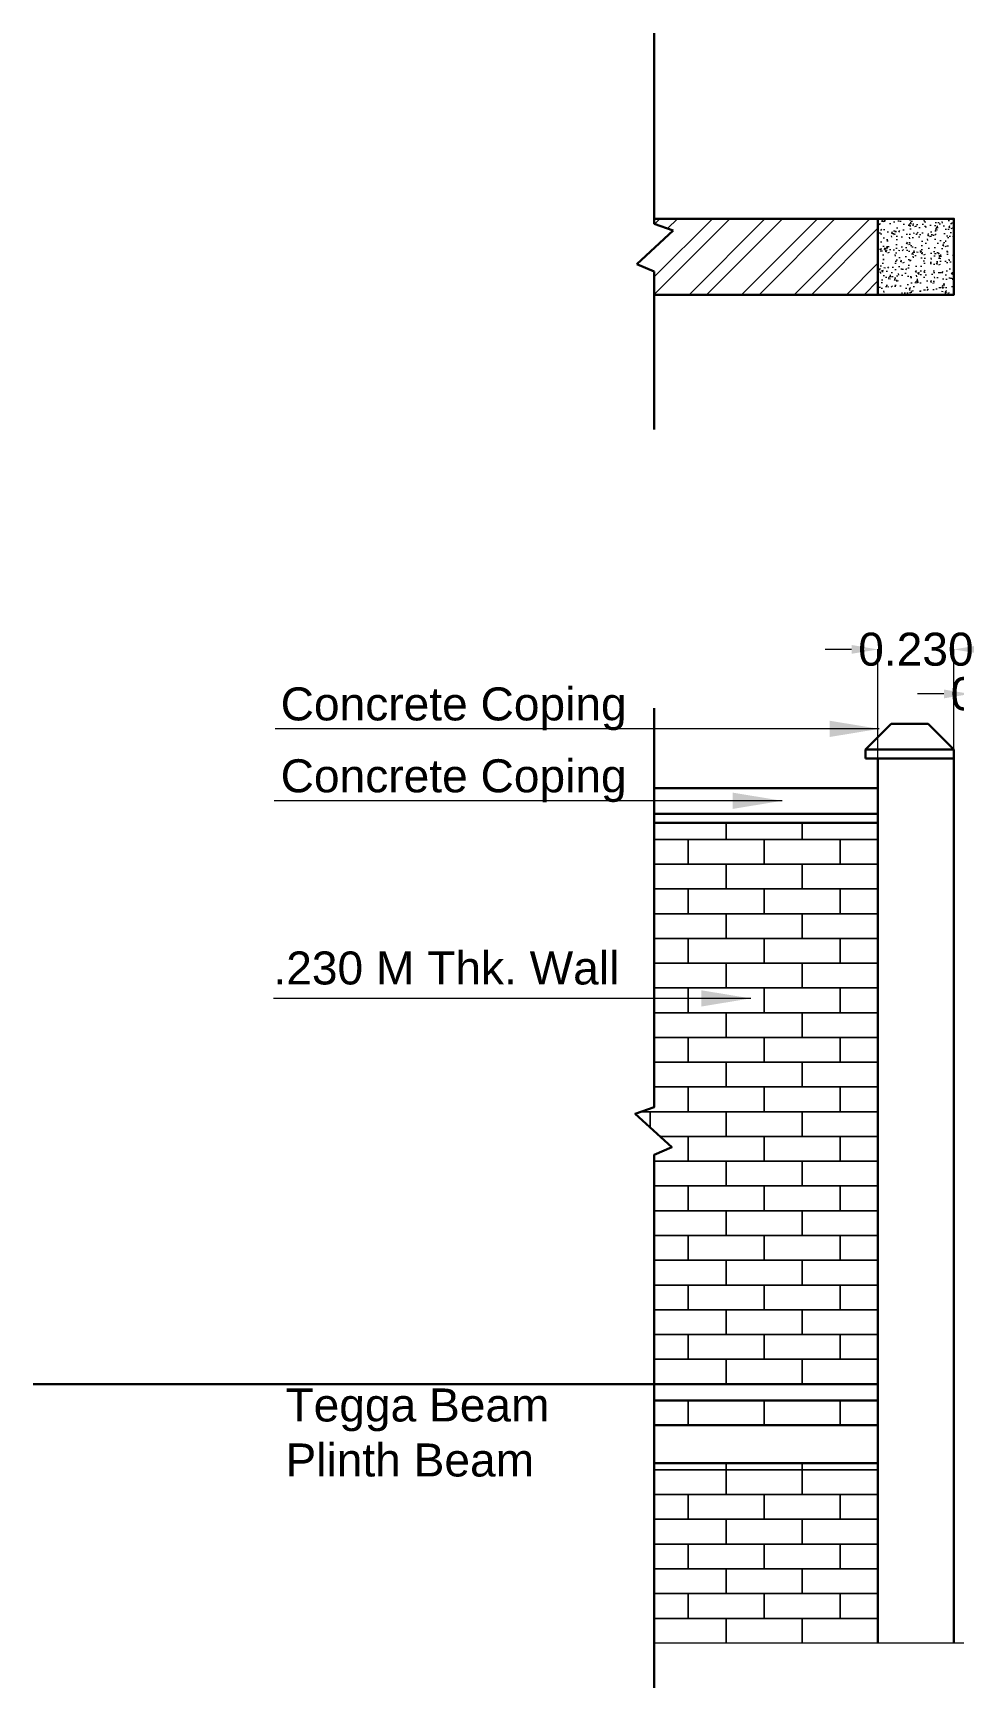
# Model space of a CAD drawing. Header units: millimetres. Extents: x 3614 to 12428, y -844 to 6844.
# Drawn here: x 5689.95 to 5692.74, y -789.63 to -784.62 of the extents above; entities that cross this region are included whole.
import ezdxf

# ---------------------------------------------------------------- set-up
doc = ezdxf.new("R2010")
doc.units = ezdxf.units.MM
doc.header["$LTSCALE"] = 40
doc.header["$MEASUREMENT"] = 0
doc.header["$PDMODE"] = 32
doc.header["$PDSIZE"] = 0.02
doc.layers.get('Defpoints').update_dxf_attribs({"linetype": 'CONTINUOUS', "lineweight": 20})
for name, color, linetype, lineweight in [('brick Hatch', 30, 'CONTINUOUS', 13), ('Col-Hatch', 254, 'CONTINUOUS', 13), ('Dim', 220, 'CONTINUOUS', 15), ('TEXT', 7, 'CONTINUOUS', 20), ('Wall', 7, 'CONTINUOUS', 30), ('Window-Wall', 7, 'CONTINUOUS', 18)]:
    doc.layers.add(name, color=color, linetype=linetype, lineweight=lineweight)
doc.styles.add('DIM', font='arial.ttf')
doc.styles.get("Standard").update_dxf_attribs({"font": 'txt.shx', "height": 0.03937})
doc.styles.add('Tabrej', font='GOTHIC.TTF')
doc.dimstyles.new('DIMEN', dxfattribs={"dimtxt": 0.2, "dimasz": 0.25, "dimexe": 0.18, "dimexo": 0.0625, "dimgap": 0.09, "dimtad": 0, "dimdec": 3, "dimzin": 0, "dimdsep": 46, "dimtxsty": 'Tabrej', "dimcen": 0, "dimclrd": 256, "dimclre": 256, "dimclrt": 7, "dimadec": 0, "dimazin": 0, "dimtfac": 1, "dimtdec": 3, "dimtofl": 0, "dimtmove": 0, "dimatfit": 1, "dimfxl": 0, "dimtolj": 1, "dimtzin": 0, "dimlwd": -1, "dimlwe": -1, "dimarcsym": 0})
doc.dimstyles.new('Tabrej', dxfattribs={"dimtxt": 0.5, "dimasz": 0.45, "dimexe": 0.18, "dimexo": 0.0625, "dimgap": 0.09, "dimtad": 0, "dimdec": 3, "dimzin": 0, "dimdsep": 46, "dimtxsty": 'Tabrej', "dimcen": 0, "dimclrd": 256, "dimclre": 256, "dimclrt": 7, "dimaunit": 1, "dimadec": 3, "dimazin": 0, "dimtfac": 1, "dimtdec": 3, "dimtofl": 0, "dimtmove": 0, "dimatfit": 3, "dimfxl": 0, "dimtolj": 1, "dimtzin": 0, "dimlwd": -1, "dimlwe": -1, "dimarcsym": 0})

# ---------------------------------------------------------------- blocks, each defined once
blk = doc.blocks.new('*D397')
at = {"layer": 'Defpoints', "color": 0, "ltscale": 0.05, "transparency": 16777216}
for p in [(5693.019, -786.6217), (5692.789, -786.9076), (5693.019, -786.9076)]:
    blk.add_point(p, dxfattribs=at)
at = {"layer": 'Dim', "ltscale": 0.05, "transparency": 16777216}
for p, q in [((5692.709, -786.6217), (5692.629, -786.6217)), ((5692.789, -786.9066), (5692.789, -786.6207)), ((5693.019, -786.9066), (5693.019, -786.6207)), ((5693.099, -786.6217), (5693.179, -786.6217))]:
    blk.add_line(p, q, dxfattribs=at)
for points in [[(5692.709, -786.6084), (5692.709, -786.635), (5692.789, -786.6217)], [(5693.099, -786.6084), (5693.099, -786.635), (5693.019, -786.6217)]]:
    blk.add_solid(points, dxfattribs=at)
at = {"layer": 'Dim', "color": 7, "ltscale": 0.05, "transparency": 16777216, "insert": (5692.904, -786.6217), "char_height": 0.1, "attachment_point": 5, "style": 'DIM'}
blk.add_mtext('\\A1;0.230', dxfattribs=at)
blk = doc.blocks.new('*D398')
at = {"layer": 'Defpoints', "color": 0, "ltscale": 0.05, "transparency": 16777216}
for p in [(5692.739, -786.4868), (5692.509, -786.9076), (5692.739, -786.9076)]:
    blk.add_point(p, dxfattribs=at)
at = {"layer": 'Dim', "ltscale": 0.05, "transparency": 16777216}
for p, q in [((5692.429, -786.4868), (5692.349, -786.4868)), ((5692.509, -786.9066), (5692.509, -786.4858)), ((5692.739, -786.9066), (5692.739, -786.4858)), ((5692.819, -786.4868), (5692.899, -786.4868))]:
    blk.add_line(p, q, dxfattribs=at)
for points in [[(5692.429, -786.4734), (5692.429, -786.5001), (5692.509, -786.4868)], [(5692.819, -786.4734), (5692.819, -786.5001), (5692.739, -786.4868)]]:
    blk.add_solid(points, dxfattribs=at)
at = {"layer": 'Dim', "color": 7, "ltscale": 0.05, "transparency": 16777216, "insert": (5692.624, -786.4868), "char_height": 0.1, "attachment_point": 5, "style": 'DIM'}
blk.add_mtext('\\A1;0.230', dxfattribs=at)

msp = doc.modelspace()

# ---------------------------------------------------------------- hatches: boundary and pattern name
at = {"layer": 'brick Hatch'}
h = msp.add_hatch(dxfattribs=at)
h.set_pattern_fill('ANSI32', color=256, scale=0.3, style=0)
h.set_pattern_definition([(45, (4913.36585, -288.16767), (-0.079549513, 0.079549513), []), (45, (4913.41888, -288.16767), (-0.079549513, 0.079549513), [])])
h.paths.add_polyline_path([(5690.8003, -785.4951), (5690.8003, -785.0867), (5691.0285, -785.0867), (5691.0285, -785.4951)], flags=9)
h.paths.add_polyline_path([(5691.8312, -785.1972), (5691.8886, -785.2176), (5691.8312, -785.2704), (5691.8312, -785.412), (5692.509, -785.412), (5692.509, -785.182), (5691.8312, -785.182)])
at = {"layer": 'Col-Hatch'}
h = msp.add_hatch(dxfattribs=at)
h.set_pattern_fill('AR-CONC', color=256, scale=0.0003, style=0)
h.set_pattern_definition([(50, (3226.180857, 828.404734), (0.0546554007, -0.00478172566), [0.005715, -0.062865]), (355, (3226.18086, 828.404734), (-0.0105728478, 0.0573169929), [0.004572, -0.050292]), (100.451, (3226.18541, 828.404335), (0.0440827505, 0.05253500635), [0.004857, -0.053427]), (46.1842, (3226.18086, 828.419974), (0.0813237123, -0.0126126984), [0.0085725, -0.0942975]), (96.6356, (3226.187634, 828.41892), (0.0712212703, 0.0742276668), [0.0072855, -0.0801405]), (351.184, (3226.18086, 828.41997), (0.0712213818, 0.0742275354), [0.006858, -0.075438]), (21, (3226.188477, 828.416164), (0.04548446395, -0.03067965556), [0.005715, -0.062865]), (326, (3226.18848, 828.416164), (0.0185406085, 0.0552563898), [0.004572, -0.050292]), (71.4514, (3226.19227, 828.413607), (0.0640249472, 0.0245768573), [0.004857, -0.053427]), (37.5, (3226.180857, 828.404734), (0.00092658098, 0.02536651166), [0, -0.0496824, 0, -0.051054, 0, -0.0504825]), (7.5, (3226.180857, 828.404734), (0.02004589875, 0.03005417245), [0, -0.0291084, 0, -0.0485394, 0, -0.0192405]), (327.5, (3226.163865, 828.404734), (0.04067717855, -0.0017186232), [0, -0.01905, 0, -0.059436, 0, -0.078867]), (317.5, (3226.156245, 828.404734), (0.0444387544, 0.0076279473), [0, -0.024765, 0, -0.0394716, 0, -0.056007])])
h.paths.add_polyline_path([(5692.509, -785.182), (5692.509, -785.412), (5692.739, -785.412), (5692.739, -785.182)])

# ---------------------------------------------------------------- linework, layer by layer
at = {"layer": 'brick Hatch'}
msp.add_line((5691.8312, -788.7126), (5692.509, -788.7126), dxfattribs=at)
for points in [[(5692.049, -787.0126), (5692.049, -787.0626), (5691.8312, -787.0626)], [(5692.279, -787.0126), (5692.279, -787.0626), (5692.049, -787.0626), (5692.049, -787.0126)], [(5692.509, -787.0126), (5692.509, -787.0626), (5692.279, -787.0626), (5692.279, -787.0126)], [(5691.8312, -787.0626), (5691.934, -787.0626), (5691.934, -787.1376), (5691.8312, -787.1376)], [(5692.509, -787.1376), (5692.394, -787.1376), (5692.394, -787.0626), (5692.509, -787.0626)], [(5691.8312, -787.1376), (5692.049, -787.1376), (5692.049, -787.2126), (5691.8312, -787.2126)], [(5691.8312, -787.2126), (5691.934, -787.2126), (5691.934, -787.2876), (5691.8312, -787.2876)], [(5692.509, -787.2876), (5692.394, -787.2876), (5692.394, -787.2126), (5692.509, -787.2126)], [(5691.8312, -787.2876), (5692.049, -787.2876), (5692.049, -787.3626), (5691.8312, -787.3626)], [(5691.8312, -787.3626), (5691.934, -787.3626), (5691.934, -787.4376), (5691.8312, -787.4376)], [(5692.509, -787.4376), (5692.394, -787.4376), (5692.394, -787.3626), (5692.509, -787.3626)], [(5691.8312, -787.4376), (5692.049, -787.4376), (5692.049, -787.5126), (5691.8312, -787.5126)], [(5691.8312, -787.5126), (5691.934, -787.5126), (5691.934, -787.5876), (5691.8312, -787.5876)], [(5692.509, -787.5876), (5692.394, -787.5876), (5692.394, -787.5126), (5692.509, -787.5126)], [(5691.8312, -787.5876), (5692.049, -787.5876), (5692.049, -787.6626), (5691.8312, -787.6626)], [(5691.8312, -787.6626), (5691.934, -787.6626), (5691.934, -787.7376), (5691.8312, -787.7376)], [(5692.509, -787.7376), (5692.394, -787.7376), (5692.394, -787.6626), (5692.509, -787.6626)], [(5691.8312, -787.7376), (5692.049, -787.7376), (5692.049, -787.8126), (5691.8312, -787.8126)], [(5691.8312, -787.8126), (5691.934, -787.8126), (5691.934, -787.8876), (5691.7908, -787.8876)], [(5692.509, -787.8876), (5692.394, -787.8876), (5692.394, -787.8126), (5692.509, -787.8126)], [(5691.7908, -787.8876), (5691.819, -787.8876), (5691.819, -787.9353)], [(5691.819, -787.9353), (5691.819, -787.8876), (5692.049, -787.8876), (5692.049, -787.9626), (5691.8487, -787.9626)], [(5691.8487, -787.9626), (5691.934, -787.9626), (5691.934, -788.0376), (5691.8312, -788.0376)], [(5692.509, -788.0376), (5692.394, -788.0376), (5692.394, -787.9626), (5692.509, -787.9626)], [(5691.8312, -788.0376), (5692.049, -788.0376), (5692.049, -788.1126), (5691.8312, -788.1126)], [(5691.8312, -788.1126), (5691.934, -788.1126), (5691.934, -788.1876), (5691.8312, -788.1876)], [(5692.509, -788.1876), (5692.394, -788.1876), (5692.394, -788.1126), (5692.509, -788.1126)], [(5691.8312, -788.1876), (5692.049, -788.1876), (5692.049, -788.2626), (5691.8312, -788.2626)], [(5691.8312, -788.2626), (5691.934, -788.2626), (5691.934, -788.3376), (5691.8312, -788.3376)], [(5692.509, -788.3376), (5692.394, -788.3376), (5692.394, -788.2626), (5692.509, -788.2626)], [(5691.8312, -788.3376), (5692.049, -788.3376), (5692.049, -788.4126), (5691.8312, -788.4126)], [(5691.8312, -788.4126), (5691.934, -788.4126), (5691.934, -788.4876), (5691.8312, -788.4876)], [(5692.509, -788.4876), (5692.394, -788.4876), (5692.394, -788.4126), (5692.509, -788.4126)], [(5691.8312, -788.4876), (5692.049, -788.4876), (5692.049, -788.5626), (5691.8312, -788.5626)], [(5691.8312, -788.5626), (5691.934, -788.5626), (5691.934, -788.6376), (5691.8312, -788.6376)], [(5692.509, -788.6376), (5692.394, -788.6376), (5692.394, -788.5626), (5692.509, -788.5626)], [(5691.8312, -788.6376), (5692.049, -788.6376), (5692.049, -788.7126), (5691.8312, -788.7126)], [(5691.8312, -788.7626), (5691.934, -788.7626), (5691.934, -788.8376), (5691.8312, -788.8376)], [(5692.509, -788.8376), (5692.394, -788.8376), (5692.394, -788.7626), (5692.509, -788.7626)], [(5692.049, -788.9526), (5692.049, -788.9726), (5691.8312, -788.9726)], [(5692.279, -788.9526), (5692.279, -788.9726), (5692.049, -788.9726), (5692.049, -788.9526)], [(5692.509, -788.9526), (5692.509, -788.9726), (5692.279, -788.9726), (5692.279, -788.9526)], [(5691.8312, -788.9726), (5692.049, -788.9726), (5692.049, -789.0476), (5691.8312, -789.0476)], [(5691.8312, -789.0476), (5691.934, -789.0476), (5691.934, -789.1226), (5691.8312, -789.1226)], [(5692.509, -789.1226), (5692.394, -789.1226), (5692.394, -789.0476), (5692.509, -789.0476)], [(5691.8312, -789.1226), (5692.049, -789.1226), (5692.049, -789.1976), (5691.8312, -789.1976)], [(5691.8312, -789.1976), (5691.934, -789.1976), (5691.934, -789.2726), (5691.8312, -789.2726)], [(5692.509, -789.2726), (5692.394, -789.2726), (5692.394, -789.1976), (5692.509, -789.1976)], [(5691.8312, -789.2726), (5692.049, -789.2726), (5692.049, -789.3476), (5691.8312, -789.3476)], [(5691.8312, -789.3476), (5691.934, -789.3476), (5691.934, -789.4226), (5691.8312, -789.4226)], [(5692.509, -789.4226), (5692.394, -789.4226), (5692.394, -789.3476), (5692.509, -789.3476)], [(5691.8312, -789.4226), (5692.049, -789.4226), (5692.049, -789.4976), (5691.8312, -789.4976)]]:
    msp.add_lwpolyline(points, dxfattribs=at)
for points in [[(5691.934, -787.0626), (5692.164, -787.0626), (5692.164, -787.1376), (5691.934, -787.1376)], [(5692.164, -787.0626), (5692.394, -787.0626), (5692.394, -787.1376), (5692.164, -787.1376)], [(5692.049, -787.1376), (5692.279, -787.1376), (5692.279, -787.2126), (5692.049, -787.2126)], [(5692.279, -787.1376), (5692.509, -787.1376), (5692.509, -787.2126), (5692.279, -787.2126)], [(5691.934, -787.2126), (5692.164, -787.2126), (5692.164, -787.2876), (5691.934, -787.2876)], [(5692.164, -787.2126), (5692.394, -787.2126), (5692.394, -787.2876), (5692.164, -787.2876)], [(5692.049, -787.2876), (5692.279, -787.2876), (5692.279, -787.3626), (5692.049, -787.3626)], [(5692.279, -787.2876), (5692.509, -787.2876), (5692.509, -787.3626), (5692.279, -787.3626)], [(5691.934, -787.3626), (5692.164, -787.3626), (5692.164, -787.4376), (5691.934, -787.4376)], [(5692.164, -787.3626), (5692.394, -787.3626), (5692.394, -787.4376), (5692.164, -787.4376)], [(5692.049, -787.4376), (5692.279, -787.4376), (5692.279, -787.5126), (5692.049, -787.5126)], [(5692.279, -787.4376), (5692.509, -787.4376), (5692.509, -787.5126), (5692.279, -787.5126)], [(5691.934, -787.5126), (5692.164, -787.5126), (5692.164, -787.5876), (5691.934, -787.5876)], [(5692.164, -787.5126), (5692.394, -787.5126), (5692.394, -787.5876), (5692.164, -787.5876)], [(5692.049, -787.5876), (5692.279, -787.5876), (5692.279, -787.6626), (5692.049, -787.6626)], [(5692.279, -787.5876), (5692.509, -787.5876), (5692.509, -787.6626), (5692.279, -787.6626)], [(5691.934, -787.6626), (5692.164, -787.6626), (5692.164, -787.7376), (5691.934, -787.7376)], [(5692.164, -787.6626), (5692.394, -787.6626), (5692.394, -787.7376), (5692.164, -787.7376)], [(5692.049, -787.7376), (5692.279, -787.7376), (5692.279, -787.8126), (5692.049, -787.8126)], [(5692.279, -787.7376), (5692.509, -787.7376), (5692.509, -787.8126), (5692.279, -787.8126)], [(5691.934, -787.8126), (5692.164, -787.8126), (5692.164, -787.8876), (5691.934, -787.8876)], [(5692.164, -787.8126), (5692.394, -787.8126), (5692.394, -787.8876), (5692.164, -787.8876)], [(5692.049, -787.8876), (5692.279, -787.8876), (5692.279, -787.9626), (5692.049, -787.9626)], [(5692.279, -787.8876), (5692.509, -787.8876), (5692.509, -787.9626), (5692.279, -787.9626)], [(5691.934, -787.9626), (5692.164, -787.9626), (5692.164, -788.0376), (5691.934, -788.0376)], [(5692.164, -787.9626), (5692.394, -787.9626), (5692.394, -788.0376), (5692.164, -788.0376)], [(5692.049, -788.0376), (5692.279, -788.0376), (5692.279, -788.1126), (5692.049, -788.1126)], [(5692.279, -788.0376), (5692.509, -788.0376), (5692.509, -788.1126), (5692.279, -788.1126)], [(5691.934, -788.1126), (5692.164, -788.1126), (5692.164, -788.1876), (5691.934, -788.1876)], [(5692.164, -788.1126), (5692.394, -788.1126), (5692.394, -788.1876), (5692.164, -788.1876)], [(5692.049, -788.1876), (5692.279, -788.1876), (5692.279, -788.2626), (5692.049, -788.2626)], [(5692.279, -788.1876), (5692.509, -788.1876), (5692.509, -788.2626), (5692.279, -788.2626)], [(5691.934, -788.2626), (5692.164, -788.2626), (5692.164, -788.3376), (5691.934, -788.3376)], [(5692.164, -788.2626), (5692.394, -788.2626), (5692.394, -788.3376), (5692.164, -788.3376)], [(5692.049, -788.3376), (5692.279, -788.3376), (5692.279, -788.4126), (5692.049, -788.4126)], [(5692.279, -788.3376), (5692.509, -788.3376), (5692.509, -788.4126), (5692.279, -788.4126)], [(5691.934, -788.4126), (5692.164, -788.4126), (5692.164, -788.4876), (5691.934, -788.4876)], [(5692.164, -788.4126), (5692.394, -788.4126), (5692.394, -788.4876), (5692.164, -788.4876)], [(5692.049, -788.4876), (5692.279, -788.4876), (5692.279, -788.5626), (5692.049, -788.5626)], [(5692.279, -788.4876), (5692.509, -788.4876), (5692.509, -788.5626), (5692.279, -788.5626)], [(5691.934, -788.5626), (5692.164, -788.5626), (5692.164, -788.6376), (5691.934, -788.6376)], [(5692.164, -788.5626), (5692.394, -788.5626), (5692.394, -788.6376), (5692.164, -788.6376)], [(5692.049, -788.6376), (5692.279, -788.6376), (5692.279, -788.7126), (5692.049, -788.7126)], [(5692.279, -788.6376), (5692.509, -788.6376), (5692.509, -788.7126), (5692.279, -788.7126)], [(5691.934, -788.7626), (5692.164, -788.7626), (5692.164, -788.8376), (5691.934, -788.8376)], [(5692.164, -788.7626), (5692.394, -788.7626), (5692.394, -788.8376), (5692.164, -788.8376)], [(5692.049, -788.9726), (5692.279, -788.9726), (5692.279, -789.0476), (5692.049, -789.0476)], [(5692.279, -788.9726), (5692.509, -788.9726), (5692.509, -789.0476), (5692.279, -789.0476)], [(5691.934, -789.0476), (5692.164, -789.0476), (5692.164, -789.1226), (5691.934, -789.1226)], [(5692.164, -789.0476), (5692.394, -789.0476), (5692.394, -789.1226), (5692.164, -789.1226)], [(5692.049, -789.1226), (5692.279, -789.1226), (5692.279, -789.1976), (5692.049, -789.1976)], [(5692.279, -789.1226), (5692.509, -789.1226), (5692.509, -789.1976), (5692.279, -789.1976)], [(5691.934, -789.1976), (5692.164, -789.1976), (5692.164, -789.2726), (5691.934, -789.2726)], [(5692.164, -789.1976), (5692.394, -789.1976), (5692.394, -789.2726), (5692.164, -789.2726)], [(5692.049, -789.2726), (5692.279, -789.2726), (5692.279, -789.3476), (5692.049, -789.3476)], [(5692.279, -789.2726), (5692.509, -789.2726), (5692.509, -789.3476), (5692.279, -789.3476)], [(5691.934, -789.3476), (5692.164, -789.3476), (5692.164, -789.4226), (5691.934, -789.4226)], [(5692.164, -789.3476), (5692.394, -789.3476), (5692.394, -789.4226), (5692.164, -789.4226)], [(5692.049, -789.4226), (5692.279, -789.4226), (5692.279, -789.4976), (5692.049, -789.4976)], [(5692.279, -789.4226), (5692.509, -789.4226), (5692.509, -789.4976), (5692.279, -789.4976)]]:
    msp.add_lwpolyline(points, close=True, dxfattribs=at)
at = {"layer": 'Wall'}
for p, q in [((5691.8312, -784.6193), (5691.8312, -785.1972)), ((5692.509, -785.182), (5691.8312, -785.182)), ((5691.8312, -785.1972), (5691.8886, -785.2176)), ((5691.8886, -785.2176), (5691.7781, -785.3193)), ((5691.7781, -785.3193), (5691.8312, -785.3416)), ((5691.8312, -785.3416), (5691.8312, -785.8201)), ((5692.509, -785.412), (5691.8312, -785.412)), ((5692.4715, -786.7901), (5692.549, -786.7126)), ((5692.6615, -786.7126), (5692.549, -786.7126)), ((5692.739, -786.7901), (5692.6615, -786.7126)), ((5692.739, -786.7901), (5692.4715, -786.7901)), ((5692.4715, -786.8176), (5692.4715, -786.7901)), ((5692.739, -788.8376), (5692.739, -786.7896)), ((5692.739, -786.8176), (5692.4715, -786.8176)), ((5692.509, -788.8376), (5692.509, -786.8176)), ((5691.8312, -786.9076), (5692.509, -786.9076)), ((5691.8312, -786.9851), (5692.509, -786.9851)), ((5691.8312, -787.0126), (5692.509, -787.0126)), ((5691.8312, -788.7126), (5689.9495, -788.7126)), ((5691.8312, -788.7126), (5691.8312, -788.9126)), ((5691.8312, -788.7126), (5692.509, -788.7126)), ((5691.8312, -788.7126), (5692.509, -788.7126)), ((5691.8312, -788.7626), (5692.509, -788.7626)), ((5691.8312, -788.8376), (5692.509, -788.8376)), ((5692.509, -789.4976), (5692.509, -788.8376)), ((5692.739, -789.4976), (5692.739, -788.8376)), ((5691.8312, -788.9526), (5692.509, -788.9526))]:
    msp.add_line(p, q, dxfattribs=at)
for points in [[(5692.509, -785.182), (5692.739, -785.182), (5692.739, -785.412), (5692.509, -785.412), (5692.509, -785.182)], [(5691.8312, -786.6648), (5691.8312, -787.8733), (5691.7738, -787.8936), (5691.8843, -787.9954), (5691.8312, -788.0177), (5691.8312, -789.6334)]]:
    msp.add_lwpolyline(points, dxfattribs=at)
at = {"layer": 'Window-Wall'}
for p, q in [((5692.509, -788.7126), (5691.8312, -788.7126)), ((5692.509, -788.7126), (5691.8312, -788.7126)), ((5691.8312, -788.7626), (5692.509, -788.7626)), ((5721.4868, -789.4976), (5691.8312, -789.4976))]:
    msp.add_line(p, q, dxfattribs=at)

# ---------------------------------------------------------------- texts
at = {"layer": 'TEXT', "char_height": 0.1, "width": 4.202516, "attachment_point": 1, "style": 'DIM'}
for s, insert in [('Concrete Coping', (5690.6994, -786.6019)), ('Concrete Coping', (5690.6994, -786.8197)), ('Tegga Beam \\PPlinth Beam', (5690.7141, -788.7261))]:
    msp.add_mtext(s, dxfattribs=dict(at, insert=insert))
at = {"layer": 'TEXT', "insert": (5690.6775, -787.402), "char_height": 0.1, "width": 4.202516, "attachment_point": 1}
msp.add_mtext('{\\fArial|b0|i0|c0|p34;.230 M Thk. Wall}', dxfattribs=at)

# ---------------------------------------------------------------- dimensions: what is measured, and where the dimension line sits
at = {"layer": 'Dim', "ltscale": 0.05}
for base, p1, p2, picture, middle in [((5692.739, -786.4868), (5692.509, -786.9076), (5692.739, -786.9076), '*D398', (5692.624, -786.4868)), ((5693.019, -786.6217), (5692.789, -786.9076), (5693.019, -786.9076), '*D397', (5692.904, -786.6217))]:
    dim = msp.add_linear_dim(base=base, p1=p1, p2=p2, dimstyle='Tabrej', override={"dimtxt": 0.1, "dimasz": 0.08, "dimexe": 0.001, "dimexo": 0.001, "dimgap": 1, "dimpost": '\\X', "dimtxsty": 'DIM', "dimfxl": 0.18, "dimarcsym": 1}, dxfattribs=at)
    dim.commit()
    dim.dimension.update_dxf_attribs({"geometry": picture, "text_midpoint": middle, "dimtype": 160})

# ---------------------------------------------------------------- leaders
at = {"layer": 'Dim'}
for points in [[(5692.5126, -786.7275), (5690.6833, -786.7275)], [(5692.2189, -786.9454), (5690.68, -786.9454)], [(5692.1236, -787.5442), (5690.6777, -787.5442)]]:
    msp.add_leader(points, dimstyle='DIMEN', override={"dimasz": 0.15, "dimarcsym": 1}, dxfattribs=at)

doc.saveas('drawing.dxf')
